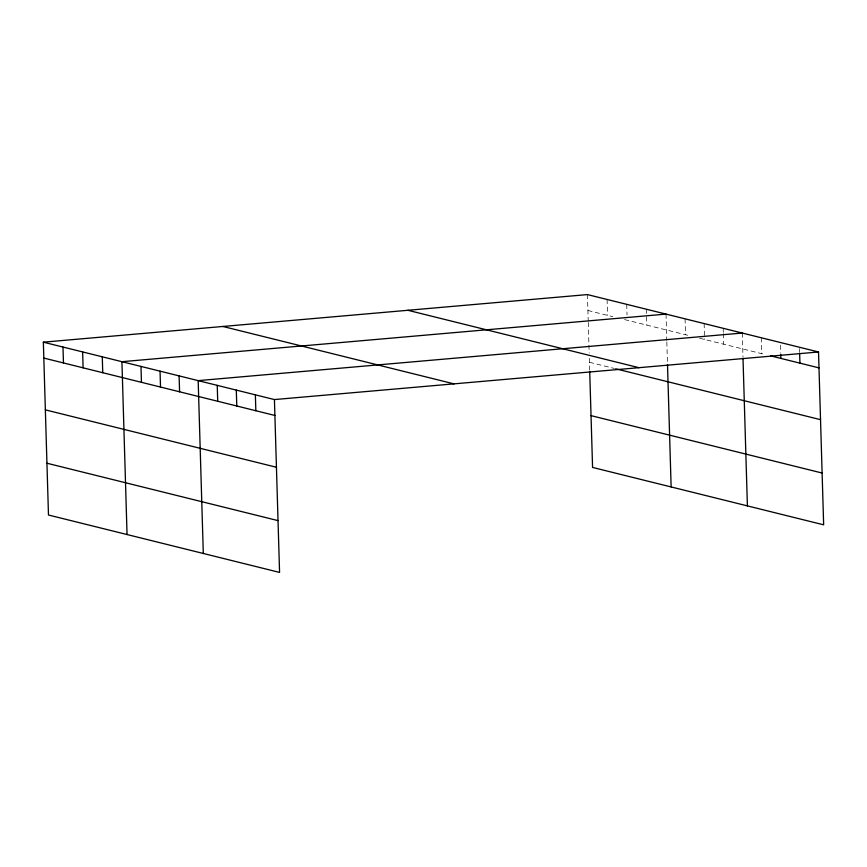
<?xml version="1.0" encoding="UTF-8"?>
<svg xmlns="http://www.w3.org/2000/svg" width="867" height="867" viewBox="0 0 867 867"><rect width="100%" height="100%" fill="white"/><g stroke="black" fill="none" stroke-linecap="round" stroke-linejoin="round"><path stroke-width="0.65" stroke-dasharray="4.33 3.25" d="M587.913 310.484L612.796 316.661M624.576 319.587L690.631 335.995M699.528 338.206L765.615 354.625M589.452 362.276L614.324 368.453M799.493 348.567L799.612 352.544M780.473 345.164L780.712 353.107M761.324 337.772L761.8 353.671M742.26 333.036L742.976 356.911M723.197 328.3L723.316 332.278M723.36 333.6L723.674 344.199M704.134 323.564L704.611 339.474M685.071 318.839L685.548 334.738M666.008 314.103L666.799 340.623M666.831 341.956L667.46 363.197M646.37 309.216L646.836 325.125M626.722 304.339L627.036 314.938M607.084 299.462L607.55 315.36M587.436 294.585L588.227 321.104M588.27 322.437L589.17 352.977M589.332 358.299L589.69 370.285"/><path stroke-width="1.3" d="M43.35 342.172L274.427 399.568L279.564 572.415L48.476 515.02L43.35 342.172L587.436 294.585L818.524 351.98L823.65 524.828L592.573 467.432L589.723 371.618M666.008 314.103L121.922 361.691L127.048 534.538M742.26 333.036L198.175 380.624L203.301 553.471M274.427 399.568L818.524 351.98M770.698 355.882L818.99 367.879M407.891 310.288L638.968 367.684M615.635 368.778L820.529 419.671M591.034 415.64L822.111 473.035M222.895 326.469L453.983 383.864M43.827 358.071L274.904 415.466M45.355 409.863L276.443 467.259M46.948 463.227L278.025 520.623M799.656 353.866L799.927 363.143M780.744 354.43L780.864 358.407M743.008 358.234L747.397 505.884M667.503 364.53L671.134 486.94M255.364 394.832L255.841 410.73M236.301 390.096L236.778 405.994M217.238 385.36L217.715 401.269M179.111 375.899L179.577 391.797M160.048 371.163L160.514 387.061M140.985 366.427L141.451 382.325M102.273 356.814L102.75 372.712M82.636 351.937L83.102 367.836M62.988 347.049L63.464 362.959"/></g></svg>
